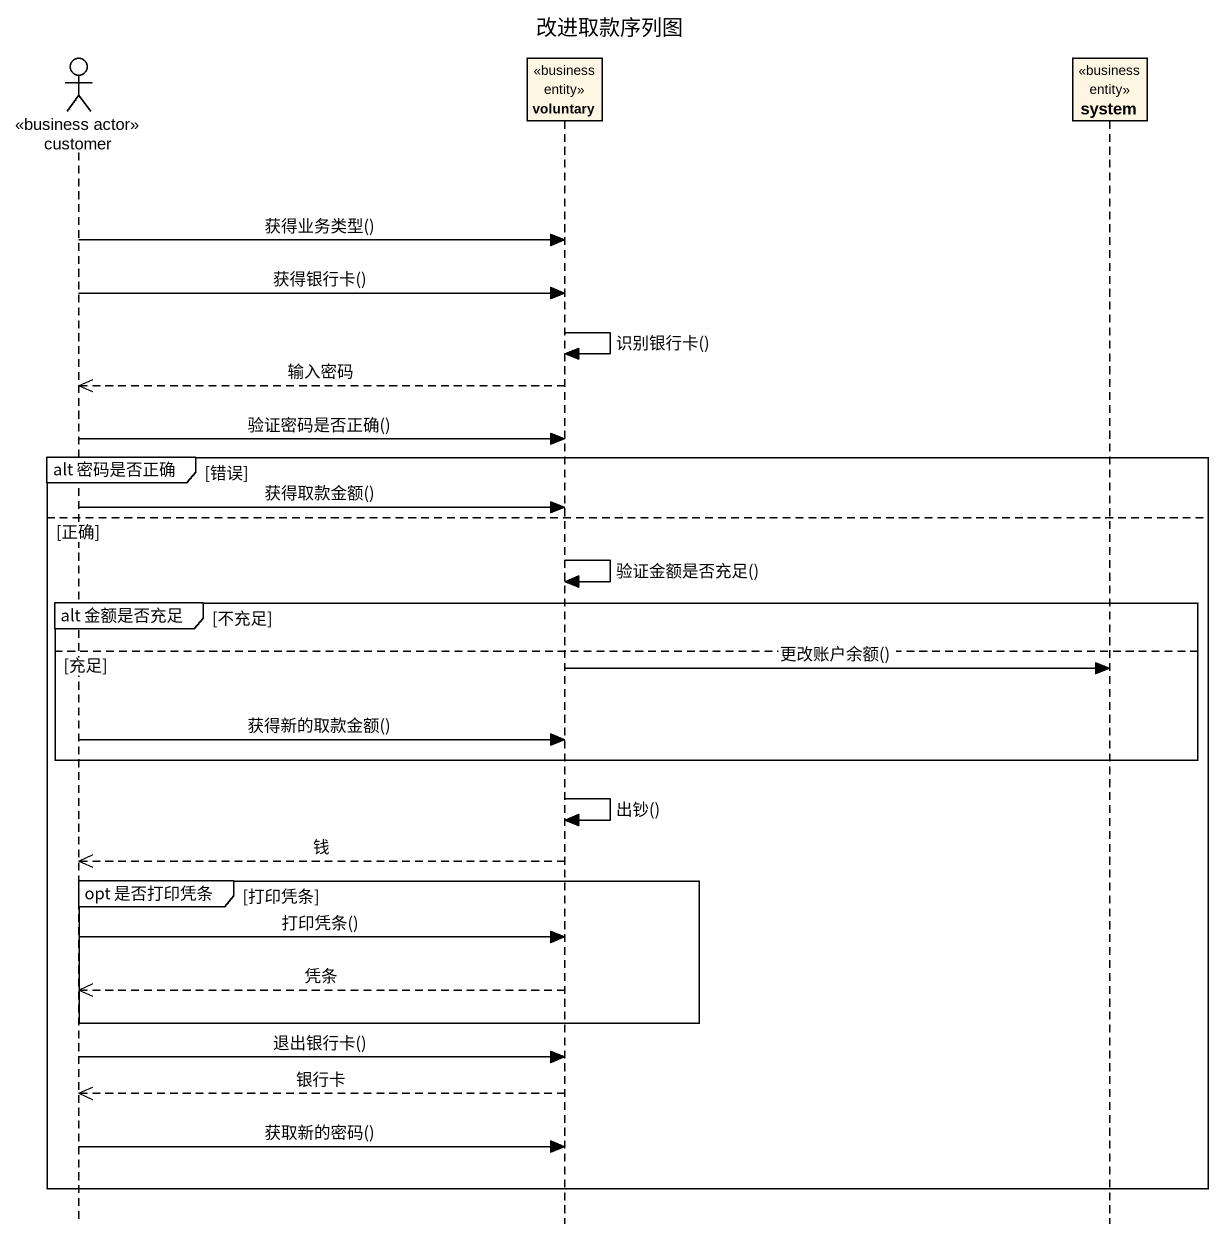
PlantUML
@startuml
title 改进取款序列图
hide footbox
actor customer <<business actor>>
participant voluntary <<business entity>>
participant system <<business entity>>

customer -> voluntary : 获得业务类型()
customer -> voluntary : 获得银行卡()
voluntary -> voluntary : 识别银行卡()
voluntary -->> customer : 输入密码
customer -> voluntary : 验证密码是否正确()
group alt 密码是否正确 [错误]
  customer -> voluntary : 获得取款金额()
else 正确
  voluntary -> voluntary : 验证金额是否充足()
  group alt 金额是否充足 [不充足]
  else 充足
    voluntary -> system : 更改账户余额()
    customer -> voluntary : 获得新的取款金额()
  end
  voluntary -> voluntary : 出钞()
  voluntary -->> customer : 钱
  group opt 是否打印凭条 [打印凭条]
    customer -> voluntary : 打印凭条()
    voluntary -->> customer : 凭条
  end
  customer -> voluntary : 退出银行卡()
  voluntary -->> customer : 银行卡
  customer -> voluntary : 获取新的密码()
end
@enduml
